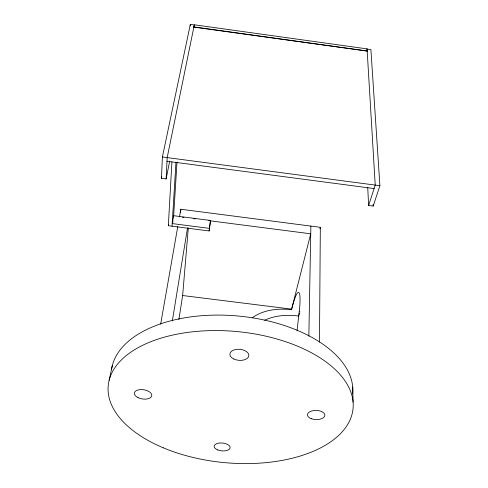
<?xml version="1.0" encoding="UTF-8"?>
<svg xmlns="http://www.w3.org/2000/svg" width="488" height="488" viewBox="0 0 488 488"><rect width="100%" height="100%" fill="white"/><g stroke="black" fill="none" stroke-linecap="round" stroke-linejoin="round"><path stroke-width="0.73" d="M319.488 342.088L320.323 227.316L180.81 209.248L179.474 216.861M308.843 336.232L310.88 226.09M252.131 317.883C263.349 309.666 278.038 308.202 291.507 309.691L310.734 233.807L208.779 220.643M161.467 178.327L162.4 156.965L190.338 24.4L194.303 24.955L167.183 157.594L166.121 178.937L161.467 178.327L161.772 176.839M209.139 230.958L209.431 228.378L172.215 223.583L173.649 215.702L210.523 220.466L209.139 230.958L168.336 225.712L171.91 161.955M172.05 226.194L175.967 162.345M173.569 217.007L177.01 162.022M190.241 25.882L190.338 24.4M180.59 212.274L180.81 209.248M193.876 27.053L194.316 24.784L367.061 48.885L367.19 51.045L193.858 27.121M178.882 319.518L182.646 295.527L188.313 227.975M209.431 228.378L210.523 220.466M297.058 330.785L299.797 306.366A24.656 2.739 -83.1 0 0 300.01 299.065C300.187 297.442 299.87 289.61 297.076 293.367A72.712 8.04 -83.5 0 0 295.209 297.375L293.8 301.486A92.641 10.321 -83.6 0 0 291.507 309.697M172.325 320.921L187.544 227.865M160.674 324.081L177.766 226.609M172.703 222.613L172.965 221.18M168.336 225.712L168.604 224.285M166.121 178.937L169.708 161.016M109.123 380.335L112.325 365.561M367.013 49.05L370.904 49.593L379.896 185.714L373.192 206.07L368.641 205.472L375.223 185.092L367.061 48.885M319.933 228.78L320.323 227.316M264.709 320.189C272.615 316.48 281.466 315.193 290.147 315.358A63.464 51.661 17.6 0 1 298.638 316.029A91.488 11.12 -83.7 0 1 299.394 313.333M182.646 295.527L291.525 309.118M182.451 217.245L183.939 217.434M193.675 218.697L195.182 218.886M162.4 156.965L379.896 185.714M167.006 161.235L374.101 188.569M193.889 26.883L367.19 51.045M373.106 204.557L373.192 206.07M367.714 187.288L368.641 205.472M352.696 387.014L353.092 402.112M111.545 369.623A121.17 66.594 5.3 0 1 239.962 316.194A121.17 66.594 5.3 0 1 352.629 393.999M299.772 312.058A91.488 11.12 -83.7 0 1 299.9 311.637M163.266 447.801A122.964 65.831 5.3 0 0 353.013 409.011A122.964 65.831 5.3 0 0 175.625 334.445A122.964 65.831 5.3 0 0 163.266 447.801M217.569 449.875A8.052 3.953 5.4 0 0 230.116 447.831A8.052 3.953 5.4 0 0 218.679 443.116A8.052 3.953 5.4 0 0 217.569 449.875M138.012 397.629A8.814 4.654 8.8 0 0 151.768 395.774A8.814 4.654 8.8 0 0 139.44 389.692A8.814 4.654 8.8 0 0 138.012 397.629M233.837 359.003A9.516 5.521 5.1 0 0 248.813 355.929A9.516 5.521 5.1 0 0 235.442 349.554A9.516 5.521 5.1 0 0 233.837 359.003M311.21 418.661A8.717 4.575 1.8 0 0 324.849 415.581A8.717 4.575 1.8 0 0 312.424 410.792A8.717 4.575 1.8 0 0 311.21 418.661"/></g></svg>
